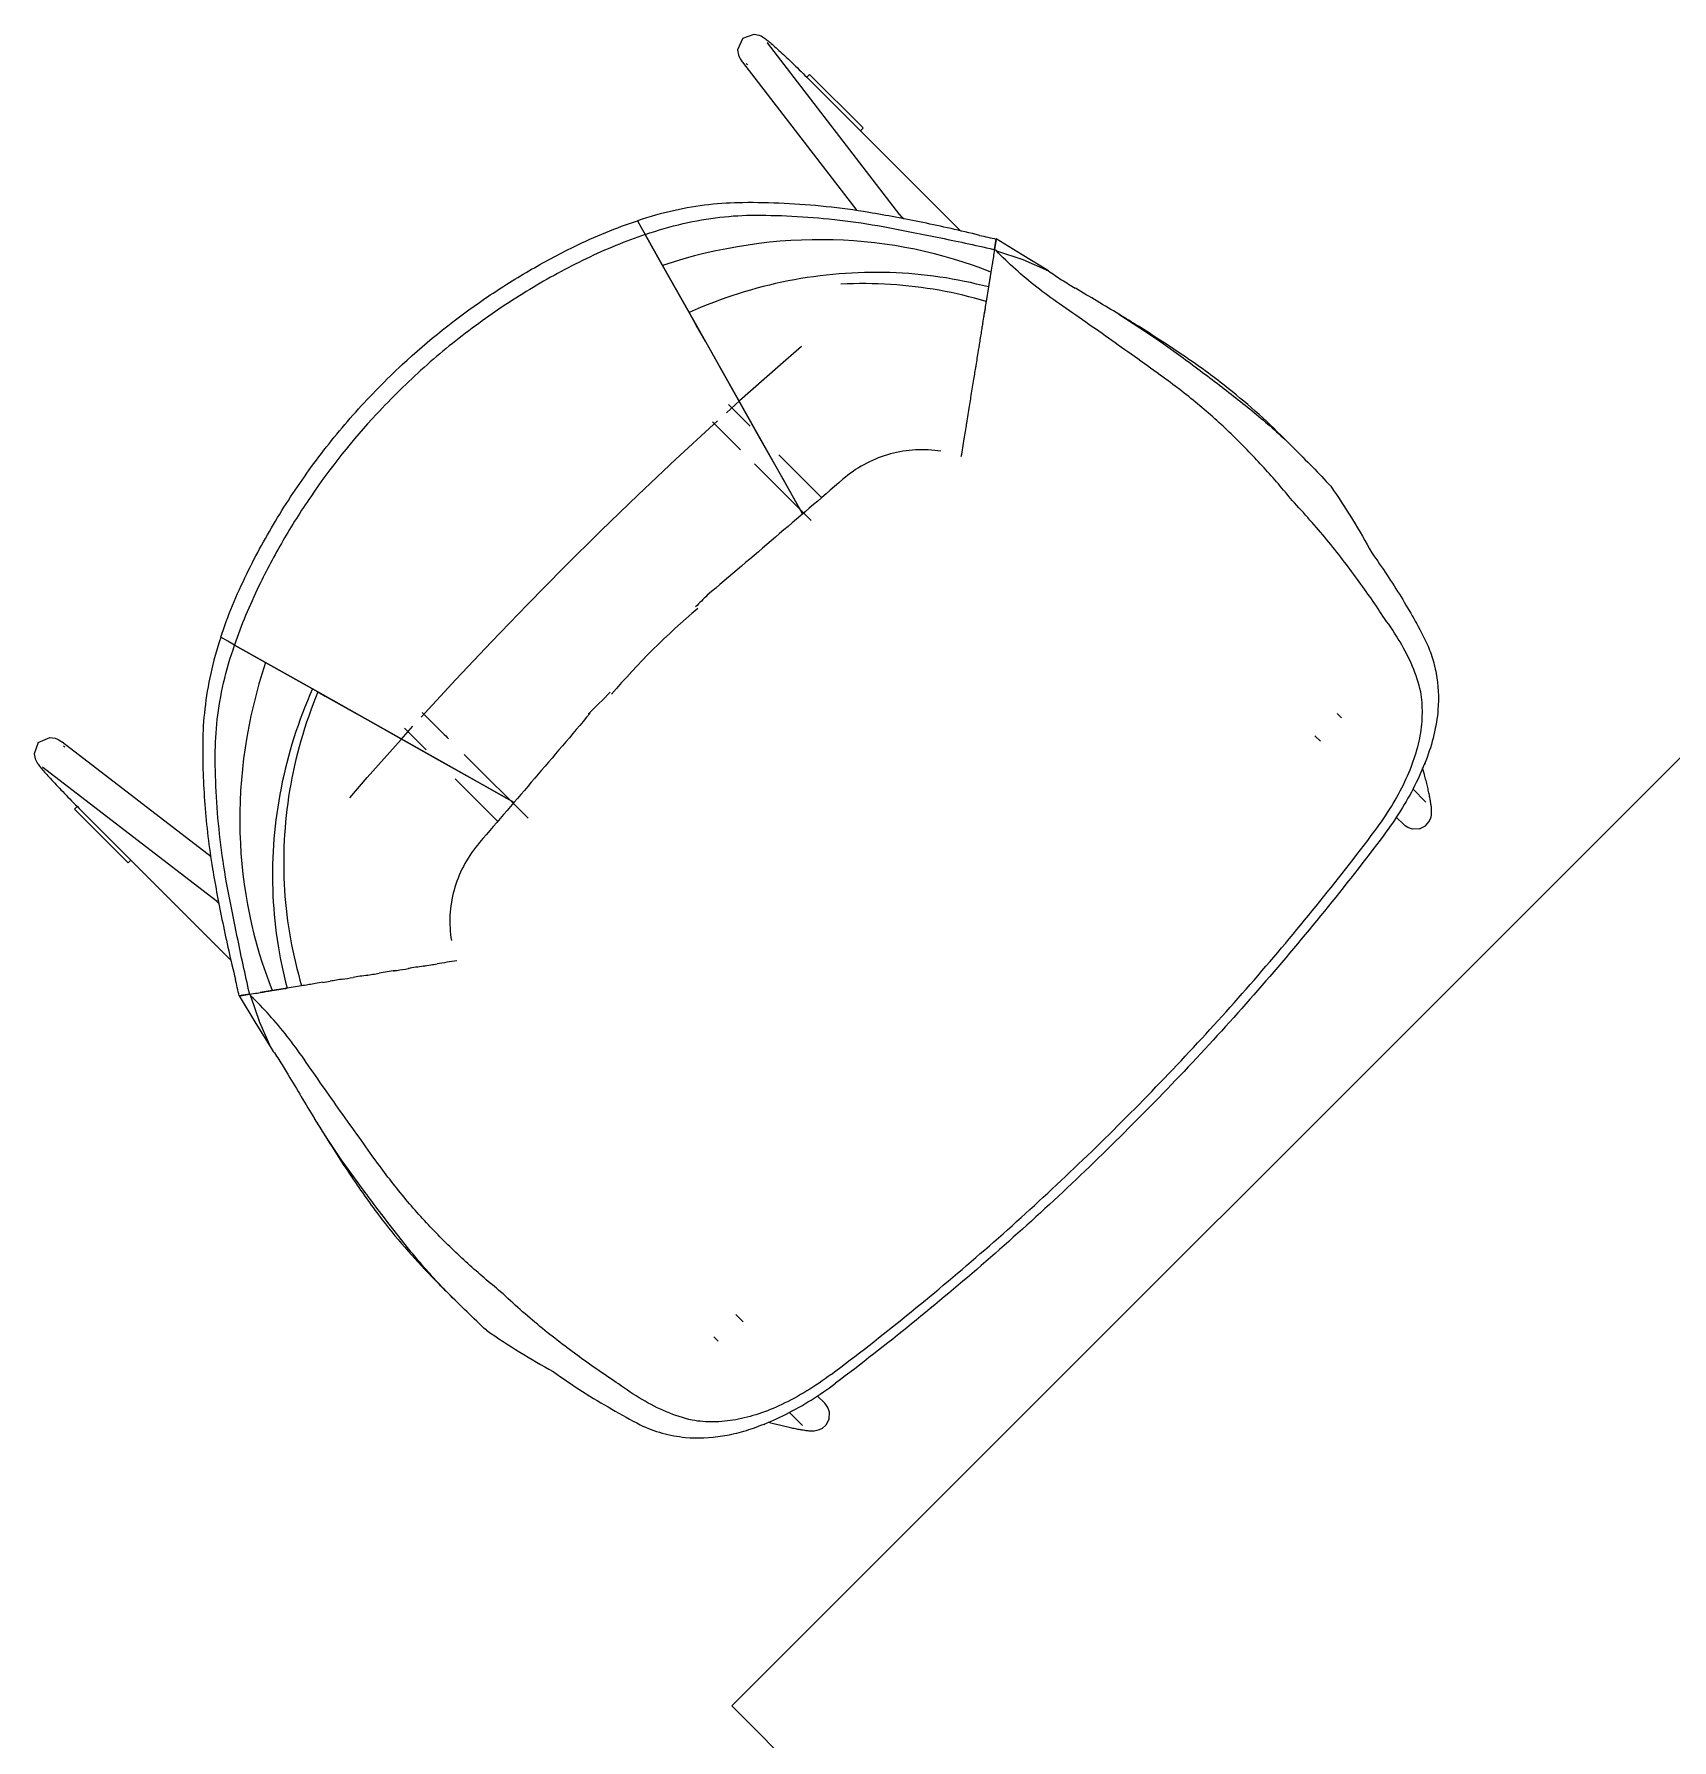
# Model space of a CAD drawing. Header units: millimetres. Extents: x 79795 to 317870, y -36033 to 97293.
# Drawn here: x 199493 to 200325, y 17276 to 18143 of the extents above; entities that cross this region are included whole.
import ezdxf

# ---------------------------------------------------------------- set-up
doc = ezdxf.new("R2010")
doc.units = ezdxf.units.MM
doc.header["$MEASUREMENT"] = 0
doc.layers.add('I-FURN', color=8, linetype='CONTINUOUS', lineweight=9)

msp = doc.modelspace()

# ---------------------------------------------------------------- linework, layer by layer
at = {"layer": 'I-FURN'}
for p, q in [((199853.24, 18140.75), (199850.6, 18134.93)), ((199853.24, 18140.75), (199858.91, 18142.84)), ((199858.91, 18142.84), (199861.42, 18142.38)), ((199861.42, 18142.38), (199862.56, 18141.89)), ((199862.56, 18141.89), (199863.26, 18141.49)), ((199863.26, 18141.49), (199863.8, 18141.15)), ((199863.8, 18141.15), (199864.26, 18140.82)), ((199864.26, 18140.82), (199864.71, 18140.49)), ((199864.71, 18140.49), (199865.15, 18140.15)), ((199865.15, 18140.15), (199865.61, 18139.79)), ((199865.55, 18138.61), (199865.6, 18138.55)), ((199865.6, 18138.55), (199865.71, 18138.39)), ((199865.61, 18139.79), (199866.08, 18139.4)), ((199865.71, 18138.39), (199865.75, 18138.34)), ((199932.96, 18051.09), (199865.75, 18138.34)), ((199866.08, 18139.4), (199866.58, 18138.98)), ((199866.58, 18138.98), (199867.11, 18138.53)), ((199867.11, 18138.53), (199867.66, 18138.05)), ((199867.66, 18138.05), (199868.24, 18137.55)), ((199868.24, 18137.55), (199868.85, 18137.01)), ((199868.85, 18137.01), (199869.48, 18136.44)), ((199850.6, 18134.93), (199851.01, 18132.19)), ((199851.01, 18132.19), (199851.52, 18130.97)), ((199851.52, 18130.97), (199851.92, 18130.24)), ((199851.92, 18130.24), (199852.26, 18129.7)), ((199852.26, 18129.7), (199852.59, 18129.23)), ((199852.59, 18129.23), (199852.92, 18128.78)), ((199852.92, 18128.78), (199853.07, 18128.58)), ((199853.07, 18128.58), (199911.05, 18053.32)), ((199869.48, 18136.44), (199870.15, 18135.84)), ((199870.15, 18135.84), (199870.84, 18135.21)), ((199870.84, 18135.21), (199871.56, 18134.55)), ((199871.56, 18134.55), (199872.3, 18133.86)), ((199872.3, 18133.86), (199873.07, 18133.15)), ((199873.07, 18133.15), (199873.86, 18132.41)), ((199873.86, 18132.41), (199874.68, 18131.64)), ((199874.68, 18131.64), (199875.52, 18130.85)), ((199875.52, 18130.85), (199876.37, 18130.04)), ((199876.37, 18130.04), (199877.25, 18129.2)), ((199877.25, 18129.2), (199878.15, 18128.34)), ((199878.15, 18128.34), (199879.06, 18127.47)), ((199854.9, 18127.85), (199855.05, 18127.74)), ((199855.05, 18127.74), (199855.28, 18127.56)), ((199855.28, 18127.56), (199855.57, 18127.33)), ((199879.06, 18127.47), (199879.99, 18126.57)), ((199879.99, 18126.57), (199880.93, 18125.66)), ((199880.93, 18125.66), (199881.88, 18124.73)), ((199881.88, 18124.73), (199882.85, 18123.79)), ((199882.85, 18123.79), (199883.82, 18122.84)), ((199883.82, 18122.84), (199884.8, 18121.87)), ((199884.8, 18121.87), (199885.79, 18120.9)), ((199885.71, 18121), (199887.08, 18122.36)), ((199890.02, 18116.69), (199885.71, 18121)), ((199885.79, 18120.9), (199886.79, 18119.92)), ((199886.79, 18119.92), (199887.78, 18118.93)), ((199914.39, 18095.15), (199887.13, 18122.41)), ((199887.78, 18118.93), (199888.78, 18117.94)), ((199888.78, 18117.94), (199889.78, 18116.94)), ((199889.78, 18116.94), (199890.01, 18116.72)), ((199963.96, 18042.76), (199890.01, 18116.72)), ((199914.34, 18095.1), (199912.97, 18093.74)), ((199932.5, 18051.59), (199935.2, 18048.9)), ((199932.96, 18051.09), (199933.75, 18049.91)), ((199799.72, 18048.04), (199801.69, 18044.54)), ((199799.72, 18048.04), (199801.69, 18044.54)), ((199801.69, 18044.54), (199803.67, 18041.03)), ((199801.69, 18044.54), (199803.67, 18041.03)), ((199812.52, 18025.31), (199803.67, 18041.03)), ((199803.67, 18041.03), (199812.52, 18025.31)), ((199980.59, 18033.5), (199981.08, 18033.4)), ((199981.94, 18038.75), (199981.07, 18033.38)), ((199981.99, 18032.8), (199981.07, 18033.38)), ((199981.08, 18033.4), (199981.94, 18038.74)), ((199981.08, 18033.44), (199981.94, 18038.74)), ((199995.15, 18030.67), (199981.85, 18038.8)), ((199981.99, 18032.8), (199995.5, 18028.27)), ((199825.98, 18001.43), (199812.52, 18025.31)), ((199812.52, 18025.31), (199825.98, 18001.43)), ((199980.2, 18027.98), (199979.22, 18021.94)), ((200008.45, 18022.54), (199995.15, 18030.67)), ((199995.5, 18028.27), (200008.45, 18022.54)), ((199978.52, 18017.62), (199978, 18014.38)), ((199979.22, 18021.94), (199978.52, 18017.62)), ((199978, 18014.38), (199976.8, 18006.99)), ((199827.5, 17998.72), (199825.98, 18001.43)), ((199825.98, 18001.43), (199827.5, 17998.72)), ((199829.58, 17995.04), (199827.5, 17998.72)), ((199827.5, 17998.72), (199883.61, 17899.14)), ((200044.25, 18000.54), (200054.85, 17993.7)), ((199834.38, 17986.51), (199829.58, 17995.04)), ((200054.85, 17993.7), (200065.52, 17986.53)), ((199841.68, 17973.56), (199834.38, 17986.51)), ((199883.05, 17984.08), (199870.98, 17973.66)), ((200065.52, 17986.53), (200076.84, 17978.36)), ((199851.08, 17956.87), (199841.68, 17973.56)), ((199870.98, 17973.66), (199851.6, 17956.5)), ((199851.6, 17956.5), (199844.89, 17950.46)), ((199856.24, 17944.43), (199845.96, 17954.71)), ((199862.11, 17937.3), (199851.08, 17956.87)), ((199838.4, 17944.58), (199840.36, 17946.36)), ((199819.17, 17926.84), (199838.4, 17944.58)), ((199837.9, 17945.8), (199847.76, 17935.94)), ((199856.24, 17944.43), (199856.92, 17943.75)), ((199848.36, 17935.34), (199847.76, 17935.94)), ((199849.06, 17934.64), (199848.36, 17935.34)), ((199849.77, 17933.93), (199849.06, 17934.64)), ((199850.5, 17933.2), (199849.77, 17933.93)), ((199851.24, 17932.46), (199850.5, 17933.2)), ((199852, 17931.7), (199851.24, 17932.46)), ((199874.18, 17915.87), (199862.11, 17937.3)), ((199893.26, 17907.41), (199871.57, 17929.1)), ((199953.76, 17930.97), (199952.28, 17931.18)), ((200134.94, 17930.62), (200128.99, 17936.57)), ((199800.06, 17908.8), (199819.17, 17926.84)), ((199860.02, 17923.68), (199859.2, 17924.5)), ((199860.84, 17922.86), (199860.02, 17923.68)), ((199860.84, 17922.86), (199887.88, 17895.82)), ((199883.61, 17899.14), (199874.18, 17915.87)), ((199781.12, 17890.49), (199800.06, 17908.8)), ((199762.36, 17871.93), (199781.12, 17890.49)), ((199743.82, 17853.15), (199762.36, 17871.93)), ((199725.53, 17834.18), (199743.82, 17853.15)), ((199591.64, 17834.49), (199588.14, 17836.46)), ((199591.64, 17834.49), (199588.14, 17836.46)), ((199595.15, 17832.51), (199591.64, 17834.49)), ((199595.15, 17832.51), (199591.64, 17834.49)), ((199707.52, 17815.06), (199725.53, 17834.18)), ((199595.15, 17832.51), (199610.87, 17823.66)), ((199610.87, 17823.66), (199595.15, 17832.51)), ((199610.87, 17823.66), (199634.75, 17810.2)), ((199634.75, 17810.2), (199610.87, 17823.66)), ((199634.75, 17810.2), (199637.46, 17808.68)), ((199637.46, 17808.68), (199634.75, 17810.2)), ((199637.46, 17808.68), (199641.13, 17806.6)), ((199737.04, 17752.57), (199637.46, 17808.68)), ((199689.82, 17795.82), (199707.52, 17815.06)), ((199641.13, 17806.6), (199649.67, 17801.8)), ((199649.67, 17801.8), (199662.61, 17794.5)), ((199662.61, 17794.5), (199679.31, 17785.09)), ((199679.68, 17784.57), (199685.72, 17791.29)), ((199681.47, 17790.22), (199691.75, 17779.94)), ((199700.24, 17788.42), (199690.38, 17798.28)), ((199774.9, 17797.56), (199775.68, 17797.85)), ((200157.27, 17795.55), (200155.08, 17797.74)), ((199495.43, 17782.94), (199493.34, 17777.27)), ((199495.43, 17782.94), (199501.25, 17785.58)), ((199501.25, 17785.58), (199503.99, 17785.16)), ((199503.99, 17785.16), (199505.21, 17784.66)), ((199505.21, 17784.66), (199505.94, 17784.26)), ((199505.94, 17784.26), (199506.48, 17783.91)), ((199506.48, 17783.91), (199506.95, 17783.59)), ((199506.95, 17783.59), (199507.4, 17783.26)), ((199507.4, 17783.26), (199507.6, 17783.1)), ((199583.21, 17724.87), (199507.6, 17783.1)), ((199662.52, 17765.2), (199679.68, 17784.57)), ((199679.31, 17785.09), (199698.88, 17774.07)), ((199700.24, 17788.42), (199700.92, 17787.74)), ((199700.92, 17787.74), (199701.62, 17787.04)), ((199701.62, 17787.04), (199702.33, 17786.33)), ((199702.33, 17786.33), (199703.06, 17785.6)), ((199703.06, 17785.6), (199703.81, 17784.85)), ((200342.63, 17788.53), (199847.65, 17293.55)), ((200143.77, 17786.43), (200146.53, 17783.67)), ((199493.34, 17777.27), (199493.8, 17774.76)), ((199493.8, 17774.76), (199494.29, 17773.62)), ((199494.29, 17773.62), (199494.69, 17772.92)), ((199494.69, 17772.92), (199495.03, 17772.38)), ((199508.33, 17781.28), (199508.44, 17781.13)), ((199508.44, 17781.13), (199508.62, 17780.9)), ((199508.62, 17780.9), (199508.85, 17780.61)), ((199692.35, 17779.33), (199691.75, 17779.94)), ((199698.88, 17774.07), (199720.31, 17761.99)), ((199711.78, 17776.88), (199712.6, 17776.06)), ((199712.6, 17776.06), (199713.32, 17775.34)), ((199744.14, 17744.52), (199713.32, 17775.34)), ((199495.03, 17772.38), (199495.35, 17771.92)), ((199495.35, 17771.92), (199495.68, 17771.47)), ((199495.68, 17771.47), (199496.03, 17771.03)), ((199496.03, 17771.03), (199496.39, 17770.57)), ((199496.39, 17770.57), (199496.78, 17770.1)), ((199496.78, 17770.1), (199497.2, 17769.6)), ((199497.2, 17769.6), (199497.65, 17769.07)), ((199497.57, 17770.63), (199497.63, 17770.58)), ((199497.63, 17770.58), (199497.78, 17770.47)), ((199497.65, 17769.07), (199498.12, 17768.52)), ((199497.78, 17770.47), (199497.84, 17770.43)), ((199497.84, 17770.43), (199585.09, 17703.22)), ((199498.12, 17768.52), (199498.63, 17767.94)), ((199498.63, 17767.94), (199499.17, 17767.33)), ((199499.17, 17767.33), (199499.74, 17766.7)), ((199499.74, 17766.7), (199500.34, 17766.03)), ((199500.34, 17766.03), (199500.97, 17765.34)), ((199500.97, 17765.34), (199501.63, 17764.62)), ((199501.63, 17764.62), (199502.32, 17763.88)), ((199653.65, 17754.92), (199662.52, 17765.2)), ((199707.08, 17764.6), (199728.77, 17742.92)), ((200199.38, 17766.73), (200198.47, 17770.14)), ((200199.44, 17766.54), (200199.38, 17766.73)), ((200199.63, 17765.82), (200199.44, 17766.54)), ((200199.96, 17772.06), (200199.46, 17771.93)), ((200199.82, 17765.09), (200199.63, 17765.82)), ((200200, 17764.37), (200199.82, 17765.09)), ((200200.18, 17763.65), (200200, 17764.37)), ((199502.32, 17763.88), (199503.03, 17763.11)), ((199503.03, 17763.11), (199503.77, 17762.32)), ((199503.77, 17762.32), (199504.54, 17761.5)), ((199504.54, 17761.5), (199505.33, 17760.66)), ((199505.33, 17760.66), (199506.14, 17759.8)), ((199506.14, 17759.8), (199506.98, 17758.93)), ((199506.98, 17758.93), (199507.84, 17758.03)), ((199507.84, 17758.03), (199508.71, 17757.12)), ((199508.71, 17757.12), (199509.61, 17756.19)), ((199509.61, 17756.19), (199510.52, 17755.25)), ((199720.31, 17761.99), (199737.04, 17752.57)), ((200200.16, 17752.66), (200193.47, 17759.36)), ((200200.36, 17762.94), (200200.18, 17763.65)), ((200200.54, 17762.23), (200200.36, 17762.94)), ((200200.71, 17761.53), (200200.54, 17762.23)), ((200200.87, 17760.83), (200200.71, 17761.53)), ((200201.04, 17760.14), (200200.87, 17760.83)), ((200201.19, 17759.46), (200201.04, 17760.14)), ((200201.34, 17758.79), (200201.19, 17759.46)), ((200201.49, 17758.13), (200201.34, 17758.79)), ((200201.63, 17757.47), (200201.49, 17758.13)), ((200201.76, 17756.84), (200201.63, 17757.47)), ((200201.89, 17756.21), (200201.76, 17756.84)), ((200202.02, 17755.6), (200201.89, 17756.21)), ((200202.13, 17755), (200202.02, 17755.6)), ((199510.52, 17755.25), (199511.45, 17754.3)), ((199511.45, 17754.3), (199512.39, 17753.33)), ((199512.39, 17753.33), (199513.34, 17752.36)), ((199513.34, 17752.36), (199514.3, 17751.37)), ((199513.77, 17749.05), (199541.03, 17721.79)), ((199513.81, 17749.1), (199515.18, 17750.47)), ((199514.3, 17751.37), (199515.28, 17750.39)), ((199515.18, 17750.47), (199519.48, 17746.16)), ((199515.28, 17750.39), (199516.26, 17749.39)), ((199516.26, 17749.39), (199517.25, 17748.39)), ((199517.25, 17748.39), (199518.24, 17747.39)), ((199518.24, 17747.39), (199519.24, 17746.4)), ((200202.24, 17754.41), (200202.13, 17755)), ((200202.35, 17753.84), (200202.24, 17754.41)), ((200202.44, 17753.28), (200202.35, 17753.84)), ((200202.53, 17752.74), (200202.44, 17753.28)), ((200202.62, 17752.22), (200202.53, 17752.74)), ((200202.7, 17751.7), (200202.62, 17752.22)), ((200202.77, 17751.2), (200202.7, 17751.7)), ((200202.83, 17750.72), (200202.77, 17751.2)), ((200202.88, 17750.24), (200202.83, 17750.72)), ((200202.93, 17749.78), (200202.88, 17750.24)), ((200202.91, 17746.12), (200202.99, 17746.8)), ((200202.97, 17749.32), (200202.93, 17749.78)), ((200203, 17748.85), (200202.97, 17749.32)), ((200202.99, 17746.8), (200203.02, 17747.38)), ((200203.02, 17748.39), (200203, 17748.85)), ((200203.03, 17747.9), (200203.02, 17748.39)), ((200203.02, 17747.38), (200203.03, 17747.9)), ((199519.24, 17746.4), (199519.46, 17746.17)), ((199519.46, 17746.17), (199593.42, 17672.22)), ((200185.06, 17745.13), (200188.85, 17741.35)), ((200189.55, 17740.72), (200188.85, 17741.35)), ((200190.97, 17739.79), (200189.55, 17740.72)), ((200193.4, 17738.97), (200190.97, 17739.79)), ((200196.86, 17739.14), (200193.4, 17738.97)), ((200196.86, 17739.14), (200199.93, 17740.72)), ((200199.93, 17740.72), (200201.64, 17742.64)), ((200201.64, 17742.64), (200202.4, 17744.16)), ((200202.4, 17744.16), (200202.75, 17745.28)), ((200202.75, 17745.28), (200202.91, 17746.12)), ((199542.44, 17723.21), (199541.08, 17721.84)), ((199587.28, 17700.98), (199584.62, 17703.65)), ((199585.09, 17703.22), (199586.27, 17702.43)), ((199705, 17683.9), (199705.21, 17682.42)), ((199597.38, 17654.33), (199605.5, 17641.03)), ((199602.8, 17655.11), (199597.43, 17654.24)), ((199597.44, 17654.24), (199602.78, 17655.1)), ((199598.02, 17654.33), (199602.74, 17655.1)), ((199602.78, 17655.1), (199602.68, 17655.59)), ((199603.38, 17654.19), (199602.8, 17655.11)), ((199607.91, 17640.68), (199603.38, 17654.19)), ((199614.24, 17656.96), (199608.2, 17655.98)), ((199618.55, 17657.66), (199614.24, 17656.96)), ((199621.8, 17658.18), (199618.55, 17657.66)), ((199629.19, 17659.38), (199621.8, 17658.18)), ((199605.5, 17641.03), (199613.64, 17627.73)), ((199613.64, 17627.73), (199607.91, 17640.68)), ((199642.48, 17581.32), (199635.64, 17591.93)), ((199649.65, 17570.66), (199642.48, 17581.32)), ((199657.82, 17559.34), (199649.65, 17570.66)), ((199699.61, 17507.18), (199705.55, 17501.24)), ((199853.43, 17488.74), (199849.75, 17492.41)), ((199838.44, 17481.1), (199840.63, 17478.91)), ((199894.83, 17447.33), (199891.04, 17451.12)), ((199895.46, 17446.63), (199894.83, 17447.33)), ((199896.39, 17445.21), (199895.46, 17446.63)), ((199897.2, 17442.77), (199896.39, 17445.21)), ((199864.25, 17436.72), (199864.12, 17436.22)), ((199866.04, 17437.71), (199869.45, 17436.79)), ((199869.64, 17436.74), (199869.45, 17436.79)), ((199870.36, 17436.55), (199869.64, 17436.74)), ((199871.09, 17436.36), (199870.36, 17436.55)), ((199871.81, 17436.18), (199871.09, 17436.36)), ((199872.52, 17435.99), (199871.81, 17436.18)), ((199873.24, 17435.82), (199872.52, 17435.99)), ((199873.95, 17435.64), (199873.24, 17435.82)), ((199874.65, 17435.47), (199873.95, 17435.64)), ((199875.35, 17435.31), (199874.65, 17435.47)), ((199876.04, 17435.14), (199875.35, 17435.31)), ((199876.72, 17434.99), (199876.04, 17435.14)), ((199877.39, 17434.84), (199876.72, 17434.99)), ((199876.82, 17442.71), (199883.52, 17436.02)), ((199878.05, 17434.69), (199877.39, 17434.84)), ((199895.45, 17436.24), (199893.53, 17434.54)), ((199897.04, 17439.32), (199895.45, 17436.24)), ((199897.04, 17439.32), (199897.2, 17442.77)), ((199878.7, 17434.55), (199878.05, 17434.69)), ((199879.34, 17434.41), (199878.7, 17434.55)), ((199879.97, 17434.29), (199879.34, 17434.41)), ((199880.58, 17434.16), (199879.97, 17434.29)), ((199881.18, 17434.05), (199880.58, 17434.16)), ((199881.77, 17433.94), (199881.18, 17434.05)), ((199882.34, 17433.83), (199881.77, 17433.94)), ((199882.9, 17433.73), (199882.34, 17433.83)), ((199883.44, 17433.64), (199882.9, 17433.73)), ((199883.96, 17433.56), (199883.44, 17433.64)), ((199884.48, 17433.48), (199883.96, 17433.56)), ((199884.97, 17433.41), (199884.48, 17433.48)), ((199885.46, 17433.35), (199884.97, 17433.41)), ((199885.94, 17433.3), (199885.46, 17433.35)), ((199886.4, 17433.25), (199885.94, 17433.3)), ((199886.86, 17433.21), (199886.4, 17433.25)), ((199887.32, 17433.18), (199886.86, 17433.21)), ((199887.79, 17433.15), (199887.32, 17433.18)), ((199888.28, 17433.15), (199887.79, 17433.15)), ((199888.8, 17433.15), (199888.28, 17433.15)), ((199889.38, 17433.19), (199888.8, 17433.15)), ((199890.06, 17433.27), (199889.38, 17433.19)), ((199890.9, 17433.43), (199890.06, 17433.27)), ((199892.01, 17433.78), (199890.9, 17433.43)), ((199893.53, 17434.54), (199892.01, 17433.78)), ((199847.65, 17293.55), (200342.63, 16798.58))]:
    msp.add_line(p, q, dxfattribs=at)
msp.add_arc((200072.76, 17563.42), 376.15, 130.12594, 139.52933, dxfattribs=at)
for centre, major_axis, ratio, start_param, end_param in [((199941.73, 18539.74), (411.51, -411.51), 0.743145, 5.413461, 5.430001), ((197273.4, 13474.22), (-3756.55, -3756.55), 0.981627, 3.381927, 3.386869), ((198327.75, 13717.79), (4235.43, -4235.43), 0.743145, 1.876602, 1.878583), ((199096.44, 17694.45), (411.51, -411.51), 0.743145, 0.853184, 0.869724), ((204161.96, 20362.78), (-3756.55, -3756.55), 0.981627, 6.037909, 6.042851), ((203918.39, 19308.43), (4235.43, -4235.43), 0.743145, 4.404602, 4.406583)]:
    msp.add_ellipse(centre, major_axis=major_axis, ratio=ratio, start_param=start_param, end_param=end_param, dxfattribs=at)
for points in [[(199853.25, 18057.21), (199847.63, 18057.18), (199836.15, 18056.46), (199818.17, 18053.52), (199805.91, 18050.09), (199799.72, 18048.04)], [(199803.67, 18041.03), (199810.14, 18043.26), (199822.93, 18047), (199841.71, 18050.16), (199853.71, 18050.87), (199859.6, 18050.86)], [(199917.29, 18052.25), (199909.98, 18053.45), (199895.49, 18055.41), (199874.19, 18057), (199860.19, 18057.28), (199853.25, 18057.21)], [(199859.6, 18050.86), (199866.62, 18050.87), (199880.77, 18050.47), (199902.36, 18048.59), (199917.04, 18046.41), (199924.45, 18045.1)], [(199973.48, 18040.61), (199963.7, 18043.03), (199944.51, 18047.34), (199926.19, 18050.74), (199917.29, 18052.25)], [(199767.44, 18034.83), (199772.85, 18037.47), (199783.67, 18042.34), (199794.39, 18046.3), (199799.72, 18048.04)], [(199924.45, 18045.1), (199933.42, 18043.39), (199951.79, 18039.8), (199970.89, 18035.7), (199980.59, 18033.5)], [(199803.67, 18041.03), (199798.7, 18039.37), (199788.71, 18035.63), (199778.64, 18031.11), (199773.6, 18028.67)], [(199979.22, 18021.94), (199954.63, 18031.75), (199900.16, 18043.31), (199841.23, 18034.89), (199812.52, 18025.31)], [(199981.07, 18033.38), (199980.63, 18030.68), (199980.26, 18028.38), (199979.95, 18026.47)], [(199981.08, 18033.43), (199981.31, 18034.86), (199981.6, 18036.63), (199981.94, 18038.74)], [(200014.1, 18005.76), (200010.1, 18008.53), (200002.36, 18014.26), (199991.54, 18023.3), (199985.05, 18029.6), (199981.99, 18032.8)], [(199979.95, 18026.46), (199979.64, 18024.56), (199979.4, 18023.05), (199979.22, 18021.94)], [(199978, 18014.38), (199961.82, 18018.66), (199928.12, 18023.62), (199876.12, 18019.44), (199842.25, 18008.72), (199825.98, 18001.43)], [(199978.52, 18017.62), (199978.32, 18016.36), (199978.14, 18015.28), (199978, 18014.38)], [(199979.22, 18021.94), (199978.96, 18020.32), (199978.72, 18018.88), (199978.52, 18017.62)], [(200008.45, 18022.54), (200010.64, 18021.01), (200015.11, 18018.02), (200019.74, 18015.16), (200022.09, 18013.76)], [(200066.88, 17968.4), (200058.15, 17974.72), (200040.62, 17987.26), (200022.96, 17999.63), (200014.1, 18005.76)], [(199974.45, 17992.52), (199974.12, 17990.48), (199973.76, 17988.26), (199973.38, 17985.9)], [(200095.7, 17966.09), (200089.14, 17971.09), (200075.56, 17980.72), (200061.34, 17989.89), (200054.13, 17994.42)], [(199972.57, 17980.87), (199972.19, 17978.53), (199971.79, 17976.07), (199971.38, 17973.52)], [(199973.45, 17986.3), (199973.17, 17984.57), (199972.87, 17982.77), (199972.57, 17980.89)], [(199971.48, 17974.14), (199971.13, 17972.01), (199970.77, 17969.8), (199970.41, 17967.54)], [(200076.84, 17978.36), (200083.45, 17973.45), (200096.58, 17963.68), (200115.55, 17948.72), (200127.27, 17938.25), (200132.78, 17932.77)], [(199970.41, 17967.56), (199969.98, 17964.92), (199969.54, 17962.19), (199969.09, 17959.43)], [(200132.19, 17905.93), (200127.65, 17911.55), (200118.11, 17922.63), (200102.56, 17938.86), (200085.52, 17954.26), (200073.24, 17963.81), (200066.88, 17968.4)], [(200126.47, 17939.09), (200121.67, 17943.86), (200111.71, 17953.1), (200101.13, 17961.83), (200095.7, 17966.09)], [(199969.23, 17960.29), (199968.83, 17957.82), (199968.43, 17955.33), (199968.02, 17952.78)], [(199968.01, 17952.74), (199967.56, 17949.93), (199967.09, 17947.09), (199966.62, 17944.17)], [(199966.73, 17944.82), (199966.32, 17942.32), (199965.91, 17939.77), (199965.49, 17937.2)], [(200132.76, 17932.79), (200130.67, 17934.89), (200128.57, 17936.99), (200126.47, 17939.09)], [(199952.28, 17931.18), (199947.98, 17931.77), (199939.28, 17932.02), (199926.49, 17929.57), (199914.49, 17924.5), (199907.34, 17919.52), (199904.06, 17916.69)], [(199965.5, 17937.24), (199965.02, 17934.25), (199964.53, 17931.23), (199964.03, 17928.16)], [(200132.78, 17932.77), (200136.07, 17929.51), (200142.54, 17922.99), (200148.76, 17916.46), (200151.81, 17913.19)], [(199904.06, 17916.69), (199892.69, 17906.88), (199869.83, 17887.26), (199846.72, 17867.6), (199835.1, 17857.76)], [(200151.81, 17913.19), (200155.66, 17907.57), (200163.02, 17896.28), (200169.62, 17884.93), (200172.72, 17879.25)], [(200179.08, 17846), (200174.8, 17852.57), (200165.61, 17865.79), (200150.18, 17886.07), (200138.4, 17899.34), (200132.19, 17905.93)], [(200172.72, 17879.25), (200178.03, 17871.77), (200187.89, 17856.89), (200196.12, 17842.26), (200199.82, 17835.03)], [(199588.14, 17836.46), (199589.88, 17841.79), (199593.84, 17852.51), (199598.71, 17863.33), (199601.35, 17868.74)], [(199607.51, 17862.58), (199605.07, 17857.54), (199600.55, 17847.47), (199596.81, 17837.48), (199595.15, 17832.51)], [(199835.1, 17857.76), (199833.15, 17855.81), (199831.21, 17853.87), (199829.26, 17851.92)], [(200197.49, 17808.68), (200196.43, 17813.1), (200193.65, 17821.75), (200187.27, 17834.1), (200182, 17842.09), (200179.08, 17846)], [(199585.32, 17776.58), (199585.31, 17782.47), (199586.02, 17794.47), (199589.18, 17813.25), (199592.92, 17826.04), (199595.15, 17832.51)], [(199610.87, 17823.66), (199601.29, 17794.95), (199592.87, 17736.02), (199604.43, 17681.55), (199614.24, 17656.96)], [(199634.75, 17810.2), (199627.46, 17793.93), (199616.74, 17760.06), (199612.56, 17708.06), (199617.52, 17674.36), (199621.8, 17658.18)], [(199637.46, 17808.68), (199630.7, 17792.37), (199621.13, 17758.64), (199618.61, 17707.56), (199624.52, 17674.93), (199629.19, 17659.38)], [(199785.82, 17808.48), (199782.18, 17804.84), (199778.54, 17801.2), (199774.9, 17797.56)], [(200189.47, 17763.13), (200191.34, 17767.08), (200194.52, 17774.9), (200197.55, 17786.57), (200198.66, 17797.93), (200198.1, 17805.14), (200197.49, 17808.68)], [(199775.68, 17797.85), (199766.3, 17786.78), (199747.55, 17764.75), (199728.84, 17742.96), (199719.49, 17732.12)], [(199578.97, 17782.93), (199578.84, 17772.59), (199579.54, 17751.57), (199582.15, 17729.89), (199583.93, 17718.88)], [(199591.08, 17711.73), (199589.77, 17719.13), (199587.59, 17733.8), (199585.71, 17755.42), (199585.3, 17769.57), (199585.32, 17776.58)], [(200200.08, 17773.75), (200198.44, 17769.5), (200194.66, 17761.02), (200187.46, 17748.24), (200181.77, 17739.96), (200178.69, 17735.86)], [(200174.2, 17738.08), (200177.25, 17742.17), (200182.86, 17750.43), (200187.44, 17758.87), (200189.47, 17763.13)], [(199719.49, 17732.12), (199716.65, 17728.83), (199711.67, 17721.67), (199706.6, 17709.68), (199704.16, 17696.88), (199704.41, 17688.19), (199705, 17683.9)], [(199583.93, 17718.88), (199585.45, 17709.93), (199588.86, 17691.56), (199593.16, 17672.42), (199595.57, 17662.7)], [(199602.68, 17655.59), (199600.48, 17665.27), (199596.39, 17684.36), (199592.79, 17702.75), (199591.08, 17711.73)], [(199708.01, 17672.15), (199704.62, 17671.6), (199701.27, 17671.06), (199697.97, 17670.52)], [(199640.19, 17661.16), (199637.27, 17660.69), (199632.4, 17659.9), (199629.89, 17659.49), (199629.19, 17659.38)], [(199639.98, 17661.13), (199641.13, 17661.31), (199642.35, 17661.51), (199643.65, 17661.72)], [(199650.28, 17662.8), (199647.91, 17662.41), (199645.77, 17662.07), (199643.73, 17661.74)], [(199649.88, 17662.73), (199651.61, 17663.01), (199653.42, 17663.31), (199655.3, 17663.61)], [(199662.66, 17664.8), (199660.11, 17664.39), (199657.63, 17663.99), (199655.28, 17663.61)], [(199662.04, 17664.7), (199664.17, 17665.05), (199666.38, 17665.4), (199668.63, 17665.77)], [(199676.75, 17667.09), (199673.97, 17666.64), (199671.27, 17666.2), (199668.63, 17665.77)], [(199602.75, 17655.1), (199601.45, 17654.89), (199599.83, 17654.63), (199598.02, 17654.33)], [(199602.8, 17655.11), (199605.5, 17655.54), (199607.81, 17655.92), (199609.71, 17656.23)], [(199630.42, 17622.08), (199627.64, 17626.08), (199621.92, 17633.82), (199612.88, 17644.64), (199606.58, 17651.13), (199603.38, 17654.19)], [(199609.72, 17656.23), (199611.62, 17656.54), (199613.13, 17656.78), (199614.24, 17656.96)], [(199614.24, 17656.96), (199615.85, 17657.22), (199617.29, 17657.45), (199618.55, 17657.66)], [(199618.55, 17657.66), (199619.81, 17657.86), (199620.9, 17658.04), (199621.8, 17658.18)], [(199613.64, 17627.73), (199615.17, 17625.54), (199618.16, 17621.07), (199621.02, 17616.44), (199622.42, 17614.08)], [(199667.78, 17569.3), (199661.46, 17578.03), (199648.92, 17595.56), (199636.55, 17613.22), (199630.42, 17622.08)], [(199641.76, 17582.05), (199646.29, 17574.84), (199655.46, 17560.62), (199665.09, 17547.04), (199670.09, 17540.48)], [(199730.25, 17503.99), (199724.63, 17508.52), (199713.55, 17518.07), (199697.32, 17533.62), (199681.92, 17550.66), (199672.37, 17562.94), (199667.78, 17569.3)], [(199703.41, 17503.4), (199697.93, 17508.91), (199687.46, 17520.63), (199672.5, 17539.6), (199662.73, 17552.72), (199657.82, 17559.34)], [(199670.09, 17540.48), (199674.35, 17535.05), (199683.08, 17524.47), (199692.32, 17514.51), (199697.09, 17509.71)], [(199697.09, 17509.71), (199699.18, 17507.61), (199701.28, 17505.51), (199703.39, 17503.42)], [(199722.99, 17484.37), (199719.72, 17487.42), (199713.19, 17493.64), (199706.67, 17500.11), (199703.41, 17503.4)], [(199790.17, 17457.1), (199783.61, 17461.38), (199770.38, 17470.58), (199750.1, 17486), (199736.84, 17497.78), (199730.25, 17503.99)], [(199722.99, 17484.37), (199728.62, 17480.51), (199739.92, 17473.15), (199751.26, 17466.56), (199756.93, 17463.46)], [(199756.93, 17463.46), (199761.89, 17459.87), (199771.8, 17453.07), (199786.73, 17444.21), (199796.38, 17438.86), (199801.15, 17436.36)], [(199898.1, 17461.98), (199894.01, 17458.92), (199885.75, 17453.32), (199877.31, 17448.74), (199873.05, 17446.71)], [(199827.5, 17438.69), (199823.06, 17439.76), (199814.38, 17442.55), (199802.06, 17448.92), (199794.08, 17454.18), (199790.17, 17457.1)], [(199862.43, 17436.1), (199866.68, 17437.74), (199875.16, 17441.52), (199887.94, 17448.72), (199896.22, 17454.41), (199900.32, 17457.49)], [(199873.05, 17446.71), (199869.1, 17444.84), (199861.28, 17441.65), (199849.61, 17438.62), (199838.25, 17437.52), (199831.04, 17438.07), (199827.5, 17438.69)]]:
    msp.add_open_spline(points, degree=3, dxfattribs=at)
for points, knots in [([(199601.35, 17868.74), (199606.06, 17878.38), (199616.49, 17897.4), (199634.99, 17925.04), (199656.25, 17951.19), (199684.72, 17980.2), (199714.65, 18004.05), (199744.47, 18022.87), (199759.72, 18031.05), (199767.44, 18034.83)], [-1, -1, -1, -1, -0.861111, -0.722222, -0.583333, -0.444444, -0.222222, -0.111111, 0, 0, 0, 0]), ([(199773.6, 18028.67), (199763.93, 18023.98), (199744.87, 18013.6), (199717.19, 17995.15), (199691.01, 17973.9), (199661.99, 17945.43), (199638.16, 17915.46), (199619.4, 17885.58), (199611.26, 17870.31), (199607.51, 17862.58)], [-1, -1, -1, -1, -0.861111, -0.722222, -0.583333, -0.444444, -0.222222, -0.111111, 0, 0, 0, 0]), ([(199976.8, 18006.99), (199961.25, 18011.66), (199936.78, 18016.09), (199911.51, 18016.26), (199903.04, 18015.83)], [0, 0, 0, 0, 0.3333333, 0.5000122, 0.5000122, 0.5000122, 0.5000122]), ([(199976.8, 18006.99), (199976.71, 18006.47), (199976.44, 18004.8), (199975.79, 18000.79), (199975.25, 17997.45), (199975.02, 17995.99)], [-1, -1, -1, -1, -0.8928571, -0.7857143, -0.7142857, -0.7142857, -0.7142857, -0.7142857]), ([(199976.19, 18003.25), (199976.16, 18003.03), (199976, 18002.09), (199975.79, 18000.8), (199975.61, 17999.66), (199975.57, 17999.43)], [-0.85714286, -0.85714286, -0.85714286, -0.85714286, -0.83928571, -0.78571429, -0.77227305, -0.77227305, -0.77227305, -0.77227305]), ([(199975.05, 17996.2), (199974.93, 17995.49), (199974.74, 17994.3), (199974.54, 17993.02), (199974.46, 17992.53)], [-0.71428571, -0.71428571, -0.71428571, -0.71428571, -0.67857143, -0.65678994, -0.65678994, -0.65678994, -0.65678994]), ([(199588.08, 17836.29), (199586.06, 17830.15), (199582.65, 17817.96), (199579.72, 17800.03), (199579, 17788.55), (199578.97, 17782.93)], [0.0030235, 0.0030235, 0.0030235, 0.0030235, 0.3333333, 0.6666667, 1, 1, 1, 1]), ([(200199.82, 17835.03), (200201.12, 17832.31), (200203.33, 17826.78), (200206.28, 17815.19), (200206.96, 17801.87), (200204.54, 17786.86), (200201.79, 17778.16), (200200.08, 17773.75)], [-1, -1, -1, -1, -0.85, -0.7, -0.4, -0.2, 0, 0, 0, 0]), ([(199898.1, 17461.98), (199911, 17471.68), (199936.52, 17491.59), (199986.5, 17533.56), (200046.56, 17589.61), (200102.62, 17649.67), (200144.59, 17699.65), (200164.5, 17725.18), (200174.2, 17738.08)], [-1, -1, -1, -1, -0.875, -0.75, -0.5, -0.25, -0.125, 0, 0, 0, 0]), ([(200178.69, 17735.86), (200168.91, 17722.85), (200148.83, 17697.12), (200106.5, 17646.74), (200049.98, 17586.19), (199989.44, 17529.67), (199939.05, 17487.34), (199913.32, 17467.27), (199900.32, 17457.49)], [-1, -1, -1, -1, -0.875, -0.75, -0.5, -0.25, -0.125, 0, 0, 0, 0]), ([(199692.01, 17669.56), (199689.4, 17669.13), (199686.53, 17668.67), (199683.71, 17668.21), (199683.43, 17668.17)], [-0.85714286, -0.85714286, -0.85714286, -0.85714286, -0.78571429, -0.77790979, -0.77790979, -0.77790979, -0.77790979]), ([(199690.9, 17669.38), (199692.18, 17669.58), (199694.52, 17669.96), (199696.9, 17670.35), (199697.98, 17670.52)], [0.85714286, 0.85714286, 0.85714286, 0.85714286, 0.89285714, 0.9218625, 0.9218625, 0.9218625, 0.9218625]), ([(199675.88, 17666.94), (199676.48, 17667.04), (199678.91, 17667.43), (199681.45, 17667.85), (199683.38, 17668.16), (199683.43, 17668.17)], [0.71428571, 0.71428571, 0.71428571, 0.71428571, 0.73214286, 0.78571429, 0.78716796, 0.78716796, 0.78716796, 0.78716796]), ([(199801.15, 17436.36), (199804.77, 17434.63), (199812.2, 17431.85), (199826.02, 17429.27), (199839.63, 17429.78), (199852.57, 17432.63), (199859.12, 17434.82), (199862.43, 17436.1)], [0, 0, 0, 0, 0.2, 0.4, 0.7, 0.85, 1, 1, 1, 1])]:
    msp.add_open_spline(points, degree=3, knots=knots, dxfattribs=at)

doc.saveas('drawing.dxf')
